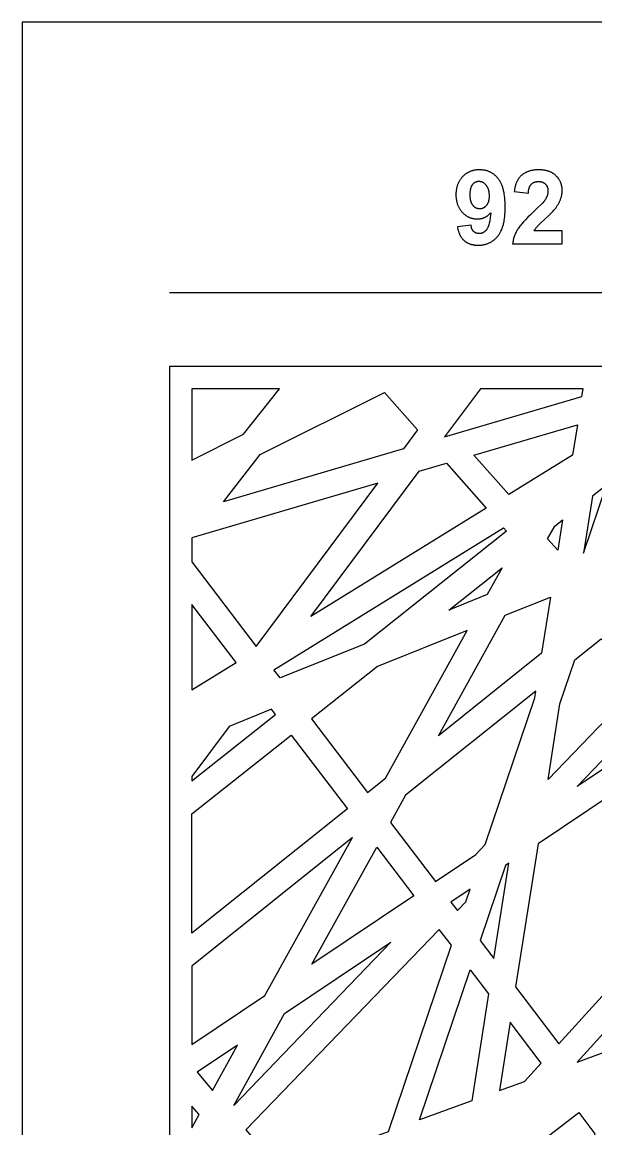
# Model space of a CAD drawing. Extents: x 1690 to 4866, y -39 to 2587.
# Drawn here: x 1690 to 2468, y 1088 to 2587 of the extents above; entities that cross this region are included whole.
import ezdxf

# ---------------------------------------------------------------- set-up
doc = ezdxf.new("R2010")
doc.units = 0
doc.layers.add('LAYER_1', color=1, linetype='CONTINUOUS')

msp = doc.modelspace()

# ---------------------------------------------------------------- linework, layer by layer
at = {"layer": 'LAYER_1'}
msp.add_line((2810, 2220.6), (1890, 2220.6), dxfattribs=at)
for points in [[(1690, -39.4), (4866.3, -39.4), (4866.3, 2587.2), (1690, 2587.2)], [(2280, 2309.9), (2280.3, 2308.4), (2280.6, 2306.9), (2280.9, 2305.5), (2281.1, 2304.8), (2281.3, 2304.1), (2281.5, 2303.4), (2281.8, 2302.8), (2282, 2302.1), (2282.2, 2301.5), (2282.5, 2300.9), (2282.8, 2300.3), (2283, 2299.7), (2283.3, 2299.1), (2283.6, 2298.5), (2283.9, 2297.9), (2284.2, 2297.4), (2284.6, 2296.8), (2284.9, 2296.3), (2285.2, 2295.8), (2285.6, 2295.3), (2286, 2294.8), (2286.3, 2294.3), (2286.7, 2293.8), (2287.1, 2293.4), (2287.5, 2292.9), (2287.9, 2292.5), (2288.4, 2292.1), (2288.8, 2291.7), (2289.3, 2291.3), (2289.7, 2290.9), (2290.2, 2290.5), (2290.6, 2290.2), (2291.1, 2289.8), (2291.6, 2289.5), (2292.1, 2289.2), (2292.6, 2288.8), (2293.1, 2288.5), (2293.7, 2288.3), (2294.2, 2288), (2294.8, 2287.7), (2295.3, 2287.5), (2295.9, 2287.2), (2296.4, 2287), (2297, 2286.8), (2297.6, 2286.6), (2298.2, 2286.4), (2298.8, 2286.2), (2299.4, 2286.1), (2300, 2285.9), (2300.7, 2285.8), (2301.3, 2285.6), (2302, 2285.5), (2302.6, 2285.4), (2303.3, 2285.3), (2304, 2285.3), (2304.7, 2285.2), (2305.4, 2285.1), (2306.1, 2285.1), (2306.8, 2285.1), (2308.2, 2285), (2309.2, 2285), (2310.2, 2285.1), (2311.2, 2285.1), (2312.2, 2285.2), (2313.2, 2285.3), (2314.1, 2285.5), (2315.1, 2285.6), (2316, 2285.8), (2316.9, 2286), (2317.8, 2286.2), (2318.7, 2286.5), (2319.6, 2286.7), (2320.4, 2287), (2321.3, 2287.4), (2322.2, 2287.7), (2323, 2288.1), (2323.8, 2288.5), (2324.6, 2288.9), (2325.4, 2289.3), (2326.2, 2289.8), (2327, 2290.3), (2327.7, 2290.8), (2328.5, 2291.3), (2329.2, 2291.9), (2329.9, 2292.4), (2330.7, 2293.1), (2331.4, 2293.7), (2332, 2294.3), (2332.7, 2295), (2333.4, 2295.7), (2334, 2296.4), (2334.7, 2297.2), (2335.3, 2298), (2335.9, 2298.8), (2336.5, 2299.6), (2337.1, 2300.5), (2337.6, 2301.3), (2338.1, 2302.3), (2338.6, 2303.2), (2339.1, 2304.2), (2339.6, 2305.2), (2340, 2306.3), (2340.5, 2307.3), (2340.9, 2308.4), (2341.3, 2309.6), (2341.6, 2310.7), (2342, 2311.9), (2342.3, 2313.1), (2342.6, 2314.4), (2342.9, 2315.7), (2343.2, 2317), (2343.4, 2318.3), (2343.9, 2321.1), (2344.2, 2324), (2344.5, 2327), (2344.7, 2330.1), (2344.8, 2333.4), (2344.8, 2336.7), (2344.8, 2340.1), (2344.7, 2343.2), (2344.5, 2346.3), (2344.2, 2349.3), (2343.9, 2352.1), (2343.5, 2354.8), (2343.2, 2356.1), (2343, 2357.4), (2342.7, 2358.7), (2342.4, 2359.9), (2342.1, 2361.1), (2341.8, 2362.3), (2341.4, 2363.4), (2341, 2364.5), (2340.6, 2365.6), (2340.2, 2366.6), (2339.8, 2367.6), (2339.4, 2368.6), (2338.9, 2369.6), (2338.4, 2370.5), (2337.9, 2371.4), (2337.4, 2372.3), (2336.8, 2373.1), (2336.3, 2373.9), (2335.7, 2374.7), (2335.1, 2375.5), (2334.5, 2376.2), (2333.9, 2376.9), (2333.2, 2377.6), (2332.6, 2378.2), (2331.9, 2378.8), (2331.2, 2379.5), (2330.6, 2380), (2329.9, 2380.6), (2329.2, 2381.1), (2328.5, 2381.7), (2327.7, 2382.2), (2327, 2382.6), (2326.3, 2383.1), (2325.5, 2383.5), (2324.7, 2383.9), (2324, 2384.3), (2323.2, 2384.6), (2322.4, 2385), (2321.6, 2385.3), (2320.8, 2385.6), (2319.9, 2385.8), (2319.1, 2386.1), (2318.3, 2386.3), (2317.4, 2386.5), (2316.5, 2386.7), (2315.6, 2386.8), (2314.7, 2386.9), (2313.8, 2387), (2312.9, 2387.1), (2312, 2387.2), (2311.1, 2387.2), (2310.1, 2387.2), (2309.3, 2387.2), (2308.4, 2387.2), (2307.5, 2387.1), (2306.7, 2387.1), (2305.9, 2387), (2305.1, 2386.9), (2304.2, 2386.8), (2303.4, 2386.6), (2302.7, 2386.5), (2301.9, 2386.3), (2301.1, 2386.1), (2300.3, 2385.9), (2299.6, 2385.7), (2298.8, 2385.4), (2298.1, 2385.2), (2297.4, 2384.9), (2296.7, 2384.6), (2296, 2384.3), (2295.3, 2383.9), (2294.6, 2383.6), (2293.9, 2383.2), (2293.2, 2382.8), (2292.6, 2382.4), (2291.9, 2382), (2291.3, 2381.5), (2290.7, 2381.1), (2290, 2380.6), (2289.4, 2380.1), (2288.8, 2379.6), (2288.3, 2379), (2287.7, 2378.5), (2287.1, 2377.9), (2286.5, 2377.3), (2286, 2376.7), (2285.5, 2376.1), (2285, 2375.5), (2284.5, 2374.9), (2284, 2374.2), (2283.6, 2373.6), (2283.2, 2372.9), (2282.7, 2372.2), (2282.3, 2371.5), (2282, 2370.8), (2281.6, 2370.1), (2281.3, 2369.4), (2280.9, 2368.6), (2280.6, 2367.9), (2280.3, 2367.1), (2280.1, 2366.4), (2279.8, 2365.6), (2279.6, 2364.8), (2279.3, 2364), (2279.1, 2363.1), (2278.9, 2362.3), (2278.8, 2361.5), (2278.6, 2360.6), (2278.5, 2359.8), (2278.4, 2358.9), (2278.3, 2358), (2278.2, 2357.1), (2278.1, 2356.2), (2278.1, 2355.3), (2278.1, 2354.3), (2278.1, 2353.4), (2278.1, 2352.5), (2278.1, 2351.6), (2278.1, 2350.7), (2278.2, 2349.8), (2278.3, 2349), (2278.4, 2348.1), (2278.5, 2347.3), (2278.6, 2346.4), (2278.7, 2345.6), (2278.9, 2344.8), (2279.1, 2344), (2279.3, 2343.2), (2279.5, 2342.4), (2279.7, 2341.7), (2279.9, 2340.9), (2280.2, 2340.2), (2280.5, 2339.4), (2280.8, 2338.7), (2281.1, 2338), (2281.4, 2337.3), (2281.8, 2336.6), (2282.1, 2335.9), (2282.5, 2335.2), (2282.9, 2334.6), (2283.3, 2333.9), (2283.7, 2333.3), (2284.2, 2332.7), (2284.6, 2332), (2285.1, 2331.4), (2285.6, 2330.8), (2286.1, 2330.3), (2286.6, 2329.7), (2287.2, 2329.1), (2287.7, 2328.6), (2288.3, 2328.1), (2288.8, 2327.5), (2289.4, 2327.1), (2290, 2326.6), (2290.5, 2326.1), (2291.1, 2325.7), (2291.7, 2325.3), (2292.3, 2324.9), (2292.9, 2324.5), (2293.5, 2324.1), (2294.1, 2323.8), (2294.7, 2323.5), (2295.4, 2323.1), (2296, 2322.9), (2296.6, 2322.6), (2297.3, 2322.3), (2297.9, 2322.1), (2298.6, 2321.9), (2299.3, 2321.7), (2299.9, 2321.5), (2300.6, 2321.3), (2301.3, 2321.1), (2302, 2321), (2302.7, 2320.9), (2303.4, 2320.8), (2304.1, 2320.7), (2304.8, 2320.7), (2305.5, 2320.6), (2306.3, 2320.6), (2307, 2320.6), (2307.7, 2320.6), (2308.3, 2320.6), (2309, 2320.6), (2309.6, 2320.7), (2310.3, 2320.8), (2310.9, 2320.9), (2311.6, 2321), (2312.2, 2321.1), (2312.8, 2321.2), (2313.4, 2321.4), (2314, 2321.6), (2314.6, 2321.8), (2315.2, 2322), (2315.8, 2322.2), (2316.4, 2322.4), (2316.9, 2322.7), (2317.5, 2322.9), (2318, 2323.2), (2318.6, 2323.5), (2319.1, 2323.9), (2319.7, 2324.2), (2320.2, 2324.5), (2320.7, 2324.9), (2321.2, 2325.3), (2321.7, 2325.7), (2322.2, 2326.1), (2322.7, 2326.5), (2323.2, 2327), (2323.7, 2327.5), (2324.1, 2327.9), (2324.6, 2328.4), (2325.1, 2329), (2324.7, 2324.9), (2324.5, 2322.9), (2324.3, 2321.1), (2324, 2319.4), (2323.8, 2317.7), (2323.5, 2316.2), (2323.2, 2314.7), (2322.8, 2313.3), (2322.6, 2312.7), (2322.4, 2312.1), (2322.3, 2311.5), (2322.1, 2310.9), (2321.8, 2310.3), (2321.6, 2309.8), (2321.4, 2309.3), (2321.2, 2308.8), (2321, 2308.3), (2320.7, 2307.9), (2320.5, 2307.4), (2320.4, 2307.2), (2320.3, 2307), (2320.1, 2306.9), (2320, 2306.7), (2319.9, 2306.5), (2319.7, 2306.3), (2319.5, 2306), (2319.2, 2305.7), (2318.9, 2305.3), (2318.7, 2305), (2318.4, 2304.7), (2318.1, 2304.5), (2317.8, 2304.2), (2317.6, 2303.9), (2317.3, 2303.7), (2317, 2303.4), (2316.7, 2303.2), (2316.4, 2303), (2316.1, 2302.8), (2315.8, 2302.6), (2315.5, 2302.4), (2315.1, 2302.2), (2314.8, 2302.1), (2314.5, 2301.9), (2314.2, 2301.8), (2313.9, 2301.6), (2313.5, 2301.5), (2313.2, 2301.4), (2312.8, 2301.3), (2312.5, 2301.2), (2312.2, 2301.1), (2311.8, 2301.1), (2311.5, 2301), (2311.1, 2300.9), (2310.7, 2300.9), (2310.4, 2300.9), (2310, 2300.9), (2309.6, 2300.9), (2309.4, 2300.9), (2309.1, 2300.9), (2308.8, 2300.9), (2308.5, 2300.9), (2308.2, 2300.9), (2307.9, 2301), (2307.7, 2301), (2307.4, 2301), (2307.1, 2301.1), (2306.9, 2301.1), (2306.6, 2301.2), (2306.4, 2301.2), (2306.1, 2301.3), (2305.9, 2301.4), (2305.6, 2301.5), (2305.4, 2301.5), (2305.2, 2301.6), (2304.9, 2301.7), (2304.7, 2301.8), (2304.5, 2301.9), (2304.3, 2302), (2304, 2302.2), (2303.8, 2302.3), (2303.6, 2302.4), (2303.4, 2302.5), (2303.2, 2302.7), (2303, 2302.8), (2302.8, 2303), (2302.6, 2303.1), (2302.4, 2303.3), (2302.3, 2303.4), (2302.1, 2303.6), (2301.9, 2303.8), (2301.7, 2303.9), (2301.6, 2304.1), (2301.4, 2304.3), (2301.2, 2304.5), (2301.1, 2304.7), (2300.9, 2304.9), (2300.8, 2305.1), (2300.6, 2305.4), (2300.5, 2305.6), (2300.4, 2305.8), (2300.2, 2306), (2300.1, 2306.3), (2300, 2306.5), (2299.9, 2306.8), (2299.8, 2307.1), (2299.6, 2307.3), (2299.5, 2307.6), (2299.4, 2307.9), (2299.3, 2308.1), (2299.3, 2308.4), (2299.2, 2308.7), (2299.1, 2309), (2299, 2309.3), (2298.9, 2310), (2298.7, 2310.6), (2298.6, 2311.3), (2298.5, 2312)], [(2354.8, 2286.8), (2422, 2286.8), (2422, 2304.6), (2383.9, 2304.6), (2384.3, 2305.3), (2384.7, 2305.9), (2385.2, 2306.6), (2385.7, 2307.2), (2386.2, 2307.9), (2386.7, 2308.6), (2387.3, 2309.3), (2387.9, 2309.9), (2388.6, 2310.7), (2389.5, 2311.6), (2391.9, 2314.1), (2399.3, 2321), (2403.5, 2324.9), (2407, 2328.3), (2408.5, 2329.9), (2409.8, 2331.3), (2410.9, 2332.6), (2411.4, 2333.2), (2411.9, 2333.7), (2413.2, 2335.4), (2414.3, 2337), (2415.4, 2338.7), (2416.4, 2340.3), (2416.9, 2341.1), (2417.4, 2341.9), (2417.8, 2342.7), (2418.2, 2343.4), (2418.6, 2344.2), (2418.9, 2345), (2419.3, 2345.8), (2419.6, 2346.5), (2419.9, 2347.3), (2420.1, 2348.1), (2420.4, 2348.8), (2420.6, 2349.6), (2420.9, 2350.4), (2421, 2351.2), (2421.2, 2352), (2421.4, 2352.8), (2421.5, 2353.6), (2421.7, 2354.4), (2421.8, 2355.2), (2421.8, 2356.1), (2421.9, 2356.9), (2422, 2357.7), (2422, 2358.5), (2422, 2359.4), (2422, 2360.1), (2422, 2360.9), (2421.9, 2361.6), (2421.9, 2362.3), (2421.8, 2363), (2421.7, 2363.7), (2421.6, 2364.4), (2421.5, 2365.1), (2421.3, 2365.8), (2421.2, 2366.4), (2421, 2367.1), (2420.8, 2367.7), (2420.6, 2368.4), (2420.4, 2369), (2420.1, 2369.7), (2419.9, 2370.3), (2419.6, 2370.9), (2419.3, 2371.5), (2419, 2372.1), (2418.7, 2372.7), (2418.4, 2373.3), (2418, 2373.9), (2417.6, 2374.4), (2417.2, 2375), (2416.8, 2375.6), (2416.4, 2376.1), (2416, 2376.6), (2415.5, 2377.2), (2415, 2377.7), (2414.6, 2378.2), (2414.1, 2378.7), (2413.5, 2379.2), (2413, 2379.7), (2412.5, 2380.2), (2411.9, 2380.7), (2411.3, 2381.1), (2410.7, 2381.5), (2410.1, 2382), (2409.5, 2382.3), (2408.9, 2382.7), (2408.3, 2383.1), (2407.6, 2383.4), (2407, 2383.8), (2406.3, 2384.1), (2405.6, 2384.4), (2404.9, 2384.7), (2404.2, 2385), (2403.5, 2385.2), (2402.8, 2385.5), (2402, 2385.7), (2401.3, 2385.9), (2400.5, 2386.1), (2399.7, 2386.3), (2398.9, 2386.4), (2398.1, 2386.6), (2397.3, 2386.7), (2396.4, 2386.8), (2395.6, 2386.9), (2394.7, 2387), (2393.9, 2387.1), (2393, 2387.1), (2392.1, 2387.2), (2390.3, 2387.2), (2388.6, 2387.2), (2387, 2387.1), (2386.2, 2387.1), (2385.4, 2387), (2384.6, 2386.9), (2383.8, 2386.8), (2383, 2386.7), (2382.3, 2386.5), (2381.5, 2386.4), (2380.8, 2386.3), (2380, 2386.1), (2379.3, 2385.9), (2378.6, 2385.7), (2377.9, 2385.5), (2377.2, 2385.3), (2376.5, 2385), (2375.8, 2384.8), (2375.2, 2384.5), (2374.5, 2384.3), (2373.8, 2384), (2373.2, 2383.7), (2372.5, 2383.3), (2371.9, 2383), (2371.3, 2382.7), (2370.7, 2382.3), (2370.1, 2381.9), (2369.5, 2381.6), (2368.9, 2381.2), (2368.3, 2380.8), (2367.8, 2380.3), (2367.2, 2379.9), (2366.7, 2379.4), (2366.1, 2379), (2365.6, 2378.5), (2365.1, 2378), (2364.6, 2377.4), (2364.2, 2376.9), (2363.7, 2376.3), (2363.3, 2375.7), (2362.9, 2375.2), (2362.4, 2374.5), (2362, 2373.9), (2361.7, 2373.3), (2361.3, 2372.6), (2360.9, 2371.9), (2360.6, 2371.2), (2360.3, 2370.5), (2359.9, 2369.8), (2359.6, 2369), (2359.4, 2368.2), (2359.1, 2367.4), (2358.8, 2366.6), (2358.6, 2365.8), (2358.4, 2365), (2358.2, 2364.1), (2358, 2363.2), (2357.8, 2362.3), (2357.6, 2361.4), (2357.4, 2360.5), (2357.3, 2359.6), (2357.1, 2357.6), (2376.2, 2355.7), (2376.2, 2356.7), (2376.3, 2357.7), (2376.5, 2358.7), (2376.6, 2359.6), (2376.8, 2360.5), (2376.9, 2360.9), (2377, 2361.3), (2377.1, 2361.7), (2377.2, 2362.1), (2377.3, 2362.5), (2377.5, 2362.9), (2377.6, 2363.3), (2377.7, 2363.6), (2377.9, 2364), (2378, 2364.3), (2378.2, 2364.7), (2378.3, 2365), (2378.5, 2365.3), (2378.7, 2365.6), (2378.8, 2365.9), (2379, 2366.2), (2379.2, 2366.5), (2379.4, 2366.7), (2379.6, 2367), (2379.8, 2367.2), (2380, 2367.5), (2380.2, 2367.7), (2380.5, 2367.9), (2380.7, 2368.1), (2380.9, 2368.4), (2381.2, 2368.6), (2381.4, 2368.8), (2381.7, 2368.9), (2381.9, 2369.1), (2382.2, 2369.3), (2382.4, 2369.5), (2382.7, 2369.6), (2383, 2369.8), (2383.3, 2369.9), (2383.5, 2370.1), (2383.8, 2370.2), (2384.1, 2370.3), (2384.4, 2370.4), (2384.7, 2370.5), (2385, 2370.6), (2385.3, 2370.7), (2385.6, 2370.8), (2386, 2370.9), (2386.3, 2371), (2386.6, 2371), (2387, 2371.1), (2387.3, 2371.2), (2387.6, 2371.2), (2388, 2371.2), (2388.3, 2371.3), (2388.7, 2371.3), (2389.1, 2371.3), (2389.4, 2371.3), (2389.8, 2371.3), (2390.2, 2371.3), (2390.5, 2371.3), (2390.9, 2371.3), (2391.3, 2371.3), (2391.6, 2371.2), (2392, 2371.2), (2392.3, 2371.2), (2392.7, 2371.1), (2393, 2371.1), (2393.3, 2371), (2393.7, 2370.9), (2394, 2370.8), (2394.3, 2370.8), (2394.6, 2370.7), (2394.9, 2370.6), (2395.2, 2370.5), (2395.5, 2370.4), (2395.8, 2370.2), (2396.1, 2370.1), (2396.4, 2370), (2396.6, 2369.8), (2396.9, 2369.7), (2397.2, 2369.5), (2397.4, 2369.4), (2397.7, 2369.2), (2397.9, 2369.1), (2398.2, 2368.9), (2398.4, 2368.7), (2398.6, 2368.5), (2398.9, 2368.3), (2399.1, 2368.1), (2399.3, 2367.9), (2399.5, 2367.7), (2399.7, 2367.4), (2399.9, 2367.2), (2400.1, 2367), (2400.3, 2366.7), (2400.5, 2366.5), (2400.7, 2366.2), (2400.8, 2366), (2401, 2365.7), (2401.1, 2365.4), (2401.3, 2365.2), (2401.4, 2364.9), (2401.5, 2364.6), (2401.7, 2364.3), (2401.8, 2364), (2401.9, 2363.7), (2402, 2363.4), (2402.1, 2363.1), (2402.2, 2362.7), (2402.3, 2362.4), (2402.4, 2362.1), (2402.4, 2361.7), (2402.5, 2361.4), (2402.5, 2361), (2402.6, 2360.7), (2402.6, 2360.3), (2402.7, 2360), (2402.7, 2359.6), (2402.7, 2359.2), (2402.7, 2358.8), (2402.8, 2358), (2402.8, 2357.7), (2402.7, 2357.3), (2402.7, 2356.9), (2402.7, 2356.6), (2402.7, 2356.2), (2402.6, 2355.8), (2402.6, 2355.5), (2402.5, 2355.1), (2402.4, 2354.8), (2402.4, 2354.4), (2402.3, 2354), (2402.2, 2353.7), (2402.1, 2353.3), (2402, 2352.9), (2401.9, 2352.6), (2401.8, 2352.2), (2401.6, 2351.8), (2401.5, 2351.5), (2401.4, 2351.1), (2401.2, 2350.7), (2400.9, 2350), (2400.5, 2349.3), (2400.1, 2348.5), (2399.7, 2347.8), (2399.3, 2347), (2398.8, 2346.3), (2398.6, 2346), (2398.4, 2345.7), (2397.9, 2345.1), (2397.4, 2344.4), (2396.7, 2343.7), (2395.2, 2342), (2393.4, 2340.1), (2388.8, 2335.5), (2382.9, 2329.9), (2379.1, 2326.3), (2375.5, 2322.8), (2372.3, 2319.5), (2369.5, 2316.5), (2366.9, 2313.6), (2365.8, 2312.2), (2364.7, 2310.8), (2363.8, 2309.5), (2362.9, 2308.3), (2362.1, 2307.1), (2361.4, 2305.9), (2360.7, 2304.8), (2360.1, 2303.7), (2359.5, 2302.5), (2358.9, 2301.4), (2358.4, 2300.2), (2357.9, 2299), (2357.4, 2297.8), (2357, 2296.6), (2356.6, 2295.4), (2356.2, 2294.2), (2355.9, 2293), (2355.6, 2291.8), (2355.4, 2290.6), (2355.1, 2289.3), (2355, 2288.1)], [(2323.4, 2351.8), (2323.3, 2353), (2323.3, 2354.1), (2323.2, 2355.1), (2323.1, 2356.2), (2323, 2356.7), (2322.9, 2357.2), (2322.9, 2357.7), (2322.8, 2358.2), (2322.7, 2358.7), (2322.5, 2359.1), (2322.4, 2359.6), (2322.3, 2360.1), (2322.2, 2360.5), (2322, 2360.9), (2321.9, 2361.4), (2321.7, 2361.8), (2321.5, 2362.2), (2321.3, 2362.6), (2321.2, 2363), (2321, 2363.4), (2320.8, 2363.8), (2320.5, 2364.1), (2320.3, 2364.5), (2320.1, 2364.9), (2319.9, 2365.2), (2319.6, 2365.6), (2319.4, 2365.9), (2319.1, 2366.2), (2318.8, 2366.5), (2318.6, 2366.8), (2318.3, 2367.1), (2318, 2367.4), (2317.7, 2367.7), (2317.5, 2367.9), (2317.2, 2368.2), (2316.9, 2368.4), (2316.6, 2368.7), (2316.3, 2368.9), (2316, 2369.1), (2315.7, 2369.3), (2315.4, 2369.5), (2315.1, 2369.7), (2314.8, 2369.9), (2314.5, 2370), (2314.2, 2370.2), (2313.9, 2370.3), (2313.6, 2370.5), (2313.2, 2370.6), (2312.9, 2370.7), (2312.6, 2370.8), (2312.3, 2370.9), (2312, 2371), (2311.6, 2371.1), (2311.3, 2371.1), (2311, 2371.2), (2310.6, 2371.2), (2310.3, 2371.3), (2309.9, 2371.3), (2309.6, 2371.3), (2309.2, 2371.3), (2308.9, 2371.3), (2308.6, 2371.3), (2308.3, 2371.3), (2307.9, 2371.3), (2307.6, 2371.2), (2307.3, 2371.2), (2307, 2371.1), (2306.7, 2371.1), (2306.4, 2371), (2306.1, 2370.9), (2305.8, 2370.8), (2305.5, 2370.7), (2305.2, 2370.6), (2304.9, 2370.5), (2304.6, 2370.4), (2304.4, 2370.3), (2304.1, 2370.1), (2303.8, 2370), (2303.6, 2369.8), (2303.3, 2369.7), (2303, 2369.5), (2302.8, 2369.3), (2302.5, 2369.2), (2302.3, 2369), (2302, 2368.8), (2301.8, 2368.6), (2301.5, 2368.3), (2301.3, 2368.1), (2301.1, 2367.9), (2300.9, 2367.6), (2300.6, 2367.4), (2300.4, 2367.1), (2300.2, 2366.9), (2300, 2366.6), (2299.8, 2366.3), (2299.6, 2366), (2299.4, 2365.7), (2299.2, 2365.4), (2299, 2365), (2298.9, 2364.7), (2298.7, 2364.3), (2298.6, 2364), (2298.4, 2363.6), (2298.3, 2363.2), (2298.1, 2362.8), (2298, 2362.4), (2297.9, 2362), (2297.8, 2361.6), (2297.7, 2361.2), (2297.6, 2360.7), (2297.5, 2360.3), (2297.4, 2359.8), (2297.2, 2358.8), (2297.1, 2357.8), (2297, 2356.8), (2296.9, 2355.7), (2296.9, 2354.6), (2296.9, 2353.4), (2296.9, 2352.2), (2297, 2351), (2297, 2349.9), (2297.1, 2348.9), (2297.3, 2347.8), (2297.3, 2347.3), (2297.4, 2346.8), (2297.5, 2346.4), (2297.6, 2345.9), (2297.7, 2345.4), (2297.8, 2345), (2298, 2344.5), (2298.1, 2344.1), (2298.2, 2343.7), (2298.4, 2343.3), (2298.5, 2342.9), (2298.7, 2342.5), (2298.9, 2342.1), (2299, 2341.8), (2299.2, 2341.4), (2299.4, 2341), (2299.6, 2340.7), (2299.8, 2340.4), (2300, 2340.1), (2300.3, 2339.8), (2300.5, 2339.5), (2300.7, 2339.2), (2301, 2338.9), (2301.2, 2338.6), (2301.4, 2338.4), (2301.7, 2338.1), (2302, 2337.9), (2302.2, 2337.6), (2302.5, 2337.4), (2302.7, 2337.2), (2303, 2337), (2303.3, 2336.8), (2303.6, 2336.6), (2303.8, 2336.4), (2304.1, 2336.2), (2304.4, 2336.1), (2304.7, 2335.9), (2305, 2335.8), (2305.3, 2335.6), (2305.6, 2335.5), (2305.9, 2335.4), (2306.2, 2335.3), (2306.5, 2335.2), (2306.9, 2335.1), (2307.2, 2335), (2307.5, 2334.9), (2307.8, 2334.8), (2308.2, 2334.8), (2308.5, 2334.7), (2308.9, 2334.7), (2309.2, 2334.7), (2309.6, 2334.6), (2309.9, 2334.6), (2310.3, 2334.6), (2310.6, 2334.6), (2310.9, 2334.6), (2311.3, 2334.7), (2311.6, 2334.7), (2311.9, 2334.7), (2312.3, 2334.8), (2312.6, 2334.8), (2312.9, 2334.9), (2313.2, 2335), (2313.5, 2335.1), (2313.9, 2335.1), (2314.2, 2335.2), (2314.5, 2335.3), (2314.8, 2335.5), (2315.1, 2335.6), (2315.4, 2335.7), (2315.6, 2335.9), (2315.9, 2336), (2316.2, 2336.2), (2316.5, 2336.3), (2316.8, 2336.5), (2317, 2336.7), (2317.3, 2336.9), (2317.6, 2337.1), (2317.8, 2337.3), (2318.1, 2337.5), (2318.3, 2337.7), (2318.6, 2338), (2318.8, 2338.2), (2319.1, 2338.5), (2319.3, 2338.7), (2319.6, 2339), (2319.8, 2339.3), (2320, 2339.6), (2320.3, 2339.8), (2320.5, 2340.1), (2320.7, 2340.5), (2320.9, 2340.8), (2321, 2341.1), (2321.2, 2341.4), (2321.4, 2341.8), (2321.6, 2342.1), (2321.7, 2342.5), (2321.9, 2342.8), (2322, 2343.2), (2322.2, 2343.6), (2322.3, 2344), (2322.4, 2344.4), (2322.5, 2344.8), (2322.6, 2345.2), (2322.7, 2345.6), (2322.8, 2346), (2322.9, 2346.5), (2323, 2346.9), (2323.1, 2347.4), (2323.1, 2347.8), (2323.2, 2348.8), (2323.3, 2349.8), (2323.3, 2350.8)], [(1890, 2120.6), (1890, 160.6), (2810, 160.6), (2810, 2120.6)], [(1920, 1994), (1990.3, 2029.1), (2038.7, 2090.6), (1920, 2090.6)], [(2012.9, 2001.3), (2181.2, 2085.4), (2225.8, 2034.7), (2206.9, 2009.2), (1962.8, 1937.5)], [(2262.7, 2025.6), (2448.6, 2080.2), (2450.3, 2090.6), (2311.2, 2090.6)], [(2442.7, 2041.9), (2436.2, 2000.7), (2349.5, 1947.3), (2302.4, 2000.7)], [(2319.2, 1928.6), (2081.2, 1781.9), (2228, 1978.9), (2265.3, 1989.9)], [(2172.1, 1962.5), (1920, 1888.5), (1920, 1855.9), (2007.4, 1741.3)], [(2482, 1960.1), (2462.9, 1945), (2450.8, 1867.7)], [(2416, 1871.7), (2402.3, 1887.3), (2411.9, 1904.5), (2422.5, 1912.9)], [(2154, 1744.7), (2039.8, 1698.8), (2031.3, 1710), (2342.7, 1902), (2346.6, 1897.5)], [(2268.3, 1790.7), (2340.5, 1847.9), (2320.4, 1811.7)], [(2254.4, 1620.4), (2344.9, 1783.8), (2406.1, 1808.4), (2394.2, 1732.2)], [(1920, 1682.5), (1980.1, 1719.5), (1920, 1798.2)], [(2158.2, 1543.5), (2182.5, 1563), (2293.4, 1763.1), (2171.8, 1714.1), (2082.2, 1643.2)], [(2418.9, 1663.5), (2439, 1723.2), (2474.9, 1751.9), (2528.2, 1691.3), (2402.9, 1561.4)], [(2209.7, 1539.9), (2189.2, 1502.9), (2250.1, 1423.1), (2304.9, 1459.8), (2317.7, 1473.1), (2384.8, 1671.9), (2386.2, 1681)], [(2442.3, 1551.9), (2551.4, 1664.9), (2573.6, 1639.8)], [(1920, 1559.2), (2033.6, 1649.3), (2028.2, 1656.4), (1970.5, 1633.2), (1920, 1565.4)], [(1920, 1353.2), (1920, 1514.5), (2054.8, 1621.4), (2130.9, 1521.7)], [(2552.6, 1351.6), (2625.6, 1580.7), (2596.9, 1613.3), (2389.3, 1474.2), (2358.9, 1280.3), (2417.6, 1203.3)], [(2137.9, 1482.5), (1920, 1308.4), (1920, 1202), (2019.2, 1268.4)], [(2170.7, 1469.5), (2220.9, 1403.5), (2082.9, 1311.1)], [(2310.9, 1343.3), (2329.5, 1318.8), (2349.7, 1447.7), (2345, 1444.6)], [(2291.6, 1395.6), (2297.3, 1412.6), (2271.3, 1395.2), (2280.1, 1383.7)], [(2271.8, 1336.9), (2255.5, 1358.2), (1993.4, 1086.5), (2040.5, 1030.9), (2186.7, 1084.5)], [(2190, 1340.7), (1976.8, 1119.7), (2045.7, 1244.1)], [(2228.8, 1100), (2297.4, 1303.3), (2322.1, 1270.9), (2299.4, 1125.9)], [(2527.2, 1271.7), (2442.2, 1178.3), (2504.7, 1201.3)], [(2351.4, 1232.4), (2337, 1139.7), (2371, 1152.2), (2393.6, 1177)], [(1982.1, 1201.4), (1927.1, 1164.6), (1948, 1139.9)], [(1929.8, 1107.2), (1920, 1118.8), (1920, 1089.5)], [(2317, 1012.3), (2444.7, 1110.1), (2466.5, 1081.4), (2432.5, 974.5), (2298.5, 894)]]:
    msp.add_lwpolyline(points, close=True, dxfattribs=at)

doc.saveas('drawing.dxf')
